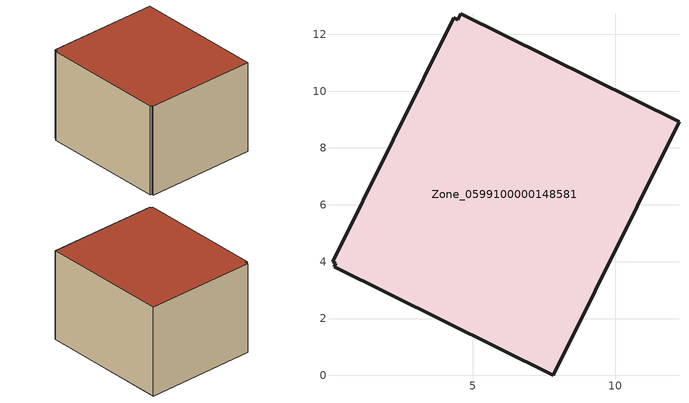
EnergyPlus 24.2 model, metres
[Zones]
Zone_0599100000148581
 floor ground (C_G): 4.58,12.73 12.25,8.92 7.82,0 0.12,3.82 0.18,3.94 0.06,4 4.32,12.58 4.47,12.51 z0
 wall outside (C_F): 12.25,8.92 4.58,12.73 4.47,12.51 4.32,12.58 0.06,4 0.18,3.94 0.12,3.82 7.82,0 12.25,8.92 z0:6.99
 roof outside (C_R): 4.47,12.51 4.32,12.58 0.06,4 0.18,3.94 0.12,3.82 7.82,0 12.25,8.92 4.58,12.73 z6.99
[BUILDING]
Pand.0599100000148581: North Axis=0; Terrain=City; Loads Convergence Tolerance Value=0.04; Temperature Convergence Tolerance Value=0.4; Solar Distribution=FullExterior; Maximum Number of Warmup Days=25; Minimum Number of Warmup Days=1
[Site:Location]
Rotterdam.The.Hague.AP_ZH_NLD Design_Conditions: Latitude=51.96; Longitude=4.45; Time Zone=1; Elevation=-4.5
[SITE:GROUNDTEMPERATURE:BUILDINGSURFACE]
18, 18, 18, 18, 18, 18, 18, 18, 18, 18, 18, 18
[MATERIAL] Thermal Absorptance=0.9; Solar Absorptance=0.7; Visible Absorptance=0.7
Name | Roughness | Thickness | Conductivity | Density | Specific Heat
G.D.1965 | MediumSmooth | 0.15 | 1 | 540 | 1210
F.D.1965 | Rough | 0.3 | 0.857143 | 1920 | 840
R.D.1965 | MediumRough | 0.2 | 0.08 | 1500 | 1000
[CONSTRUCTION]
C_G: G.D.1965
C_F: F.D.1965
C_R: R.D.1965
[ZONE]
Zone_0599100000148581: Type=1; Multiplier=1; Ceiling Height=Autocalculate; Volume=Autocalculate; Floor Area=autocalculate; Part of Total Floor Area=Yes
[ZONEINFILTRATION:DESIGNFLOWRATE]
Infil_Zone_0599100000148581: Zone or ZoneList or Space or SpaceList=Zone_0599100000148581; Schedule=AlwaysOn; Design Flow Rate Calculation Method=Flow/Area; Flow Rate per Floor Area=0.0042; Constant Term Coefficient=1; Temperature Term Coefficient=0; Velocity Term Coefficient=0; Velocity Squared Term Coefficient=0
[HVACTEMPLATE:ZONE:IDEALLOADSAIRSYSTEM]
Zone_0599100000148581: Maximum Heating Supply Air Temperature=50; Minimum Cooling Supply Air Temperature=13; Maximum Heating Supply Air Humidity Ratio=0.0156; Minimum Cooling Supply Air Humidity Ratio=0.0077; Heating Limit=NoLimit; Cooling Limit=NoLimit; Dehumidification Control Type=ConstantSensibleHeatRatio; Cooling Sensible Heat Ratio=0.7; Dehumidification Setpoint=60; Humidification Control Type=None; Humidification Setpoint=30; Outdoor Air Method=None; Outdoor Air Flow Rate per Person=0.00944; Outdoor Air Flow Rate per Zone Floor Area=0; Outdoor Air Flow Rate per Zone=0; Demand Controlled Ventilation Type=None; Outdoor Air Economizer Type=NoEconomizer; Heat Recovery Type=None; Sensible Heat Recovery Effectiveness=0.7; Latent Heat Recovery Effectiveness=0.65
[ZONECONTROL:THERMOSTAT]
ThermostatControl_Zone_0599100000148581: Zone or ZoneList=Zone_0599100000148581; Control Type Schedule=DualSetpointControlType; Control 1=Thermostat_Zone_0599100000148581; Temperature Difference Between Cutout And Setpoint=0
[THERMOSTATSETPOINT:DUALSETPOINT]
Thermostat_Zone_0599100000148581: Heating Setpoint Temperature Schedule=HeatingSetpoint_Zone_0599100000148581; Cooling Setpoint Temperature Schedule=CoolingSetpoint_Zone_0599100000148581
[SCHEDULE:COMPACT]
HeatingSetpoint_Zone_0599100000148581: Through: 12/31, For: AllDays, Until: 24:00, 21
CoolingSetpoint_Zone_0599100000148581: Through: 12/31, For: AllDays, Until: 24:00, 24
DualSetpointControlType: Through: 12/31, For: AllDays, Until: 24:00, 4
AlwaysOn: Through: 12/31, For: AllDays, Until: 24:00, 1
